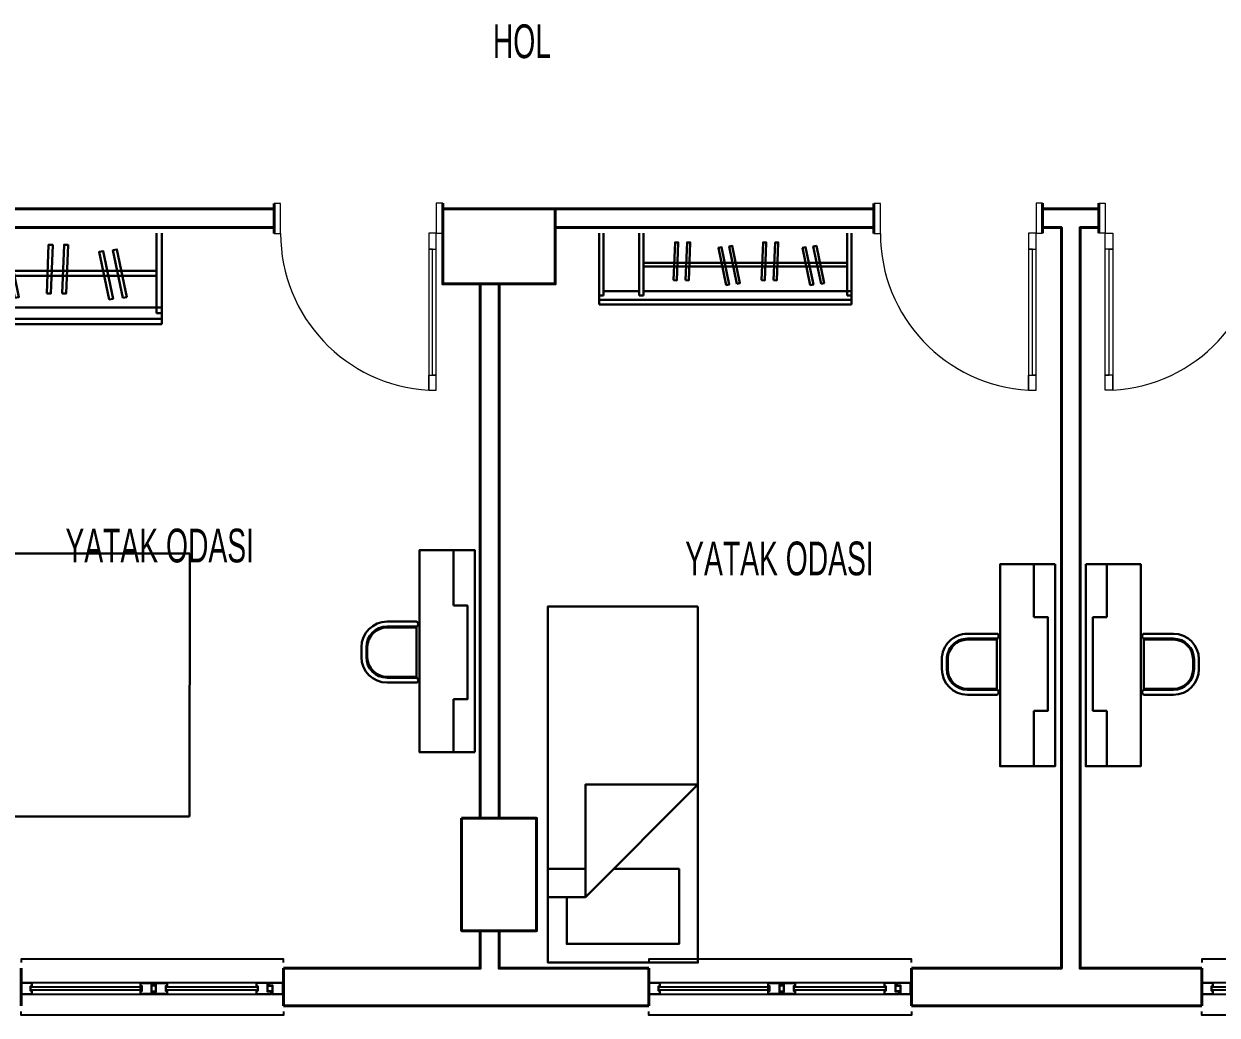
# Model space of a CAD drawing. Header units: millimetres. Extents: x 52 to 4690, y 30 to 1580.
# Drawn here: x 3074 to 3710, y 160 to 689 of the extents above; entities that cross this region are included whole.
import ezdxf

# ---------------------------------------------------------------- set-up
doc = ezdxf.new("R2010")
doc.units = ezdxf.units.MM
for name, color, linetype, lineweight in [('CAM', 253, 'Continuous', 15), ('duvar_40', 45, 'Continuous', 40), ('PENC_25', 74, 'Continuous', 25), ('TEF', 145, 'Continuous', 30), ('yazı', 253, 'Continuous', 20)]:
    doc.layers.add(name, color=color, linetype=linetype, lineweight=lineweight)
doc.styles.add('ARIAL', font='Arial')

# ---------------------------------------------------------------- blocks, each defined once
blk = doc.blocks.new('15')
at = {"layer": 'CAM', "flags": 128}
for points in [[(3077.438115, 175.059922), (3136.500244, 175.059922), (3136.500244, 174.559922), (3077.438115, 174.559922)], [(3077.438115, 173.559922), (3136.500244, 173.559922), (3136.500244, 173.059922), (3077.438115, 173.059922)], [(3149.400249, 175.059922), (3198.323893, 175.059922), (3198.323893, 174.559922), (3149.400249, 174.559922)], [(3149.400249, 173.559922), (3198.323893, 173.559922), (3198.323893, 173.059922), (3149.400249, 173.059922)]]:
    blk.add_lwpolyline(points, close=True, dxfattribs=at)
at = {"layer": 'duvar_40', "linetype": 'ByBlock', "flags": 128}
for points in [[(3072.162892, 184.851439), (3072.162892, 164.851439)], [(3212.162892, 184.851439), (3212.162892, 164.851439)]]:
    blk.add_lwpolyline(points, dxfattribs=at)
at = {"layer": 'PENC_25'}
for p, q in [((3197.623893, 177.059924), (3078.138115, 177.059924)), ((3078.138115, 171.059921), (3197.623893, 171.059921))]:
    blk.add_line(p, q, dxfattribs=at)
at = {"layer": 'PENC_25', "flags": 128}
for points in [[(3212.162892, 187.851439), (3212.162892, 189.768406), (3072.162892, 189.768406), (3072.162892, 187.851439)], [(3212.162892, 161.851439), (3212.162892, 159.851439), (3072.162892, 159.851439), (3072.162892, 161.851439)]]:
    blk.add_lwpolyline(points, dxfattribs=at)
for points in [[(3072.162892, 171.059921), (3072.162892, 177.059924), (3072.162892, 177.059924)], [(3078.138115, 177.059924), (3072.162892, 177.059924), (3072.162892, 171.059921), (3078.138115, 171.059921), (3078.138115, 173.059922), (3077.438115, 173.059922), (3077.438115, 175.059922), (3078.138115, 175.059922)], [(3077.938115, 176.859924), (3072.338112, 176.859924), (3072.338112, 171.259921), (3077.938115, 171.259921), (3077.938115, 172.859922), (3077.238115, 172.859922), (3077.238115, 175.259922), (3077.938115, 175.259922)], [(3135.600244, 173.559922), (3136.500244, 173.559922), (3136.500244, 174.559922), (3135.600244, 174.559922)], [(3135.800244, 177.059924), (3143.800247, 177.059924), (3143.800247, 175.559922), (3141.800246, 175.559922), (3141.800246, 171.059921), (3135.800244, 171.059921), (3135.800244, 173.059922), (3136.500244, 173.059922), (3136.500244, 175.059922), (3135.800244, 175.059922)], [(3136.000244, 176.859924), (3143.600247, 176.859924), (3143.600247, 175.759922), (3141.600246, 175.759922), (3141.600246, 171.259921), (3136.000244, 171.259921), (3136.000244, 172.859922), (3136.700244, 172.859922), (3136.700244, 175.259922), (3136.000244, 175.259922)], [(3150.100249, 171.059921), (3142.100246, 171.059921), (3142.100246, 172.559922), (3144.100247, 172.559922), (3144.100247, 177.059924), (3150.100249, 177.059924), (3150.100249, 175.059922), (3149.400249, 175.059922), (3149.400249, 173.059922), (3150.100249, 173.059922)], [(3149.900249, 171.259921), (3142.300246, 171.259921), (3142.300246, 172.359922), (3144.300247, 172.359922), (3144.300247, 176.859924), (3149.900249, 176.859924), (3149.900249, 175.259922), (3149.200249, 175.259922), (3149.200249, 172.859922), (3149.900249, 172.859922)], [(3197.623893, 171.059921), (3205.83811, 171.059921), (3205.83811, 172.559922), (3203.838109, 172.559922), (3203.838109, 177.059924), (3197.623893, 177.059924), (3197.623893, 175.059922), (3198.323893, 175.059922), (3198.323893, 173.059922), (3197.623893, 173.059922)], [(3197.823893, 171.259921), (3205.63811, 171.259921), (3205.63811, 172.359922), (3203.638109, 172.359922), (3203.638109, 176.859924), (3197.823893, 176.859924), (3197.823893, 175.259922), (3198.523893, 175.259922), (3198.523893, 172.859922), (3197.823893, 172.859922)], [(3212.162892, 177.059924), (3204.138109, 177.059924), (3204.138109, 175.559922), (3206.13811, 175.559922), (3206.13811, 171.059921), (3212.162892, 171.059921), (3212.162892, 174.059922)], [(3211.738112, 176.859924), (3204.338109, 176.859924), (3204.338109, 175.759922), (3206.33811, 175.759922), (3206.33811, 171.259921), (3211.738112, 171.259921), (3211.738112, 172.859922), (3211.738112, 175.259922)], [(3212.162892, 171.059921), (3212.162892, 177.059924)]]:
    blk.add_lwpolyline(points, close=True, dxfattribs=at)
blk = doc.blocks.new('16')
at = {"layer": 'CAM', "flags": 128}
for points in [[(3412.438115, 175.059922), (3471.500244, 175.059922), (3471.500244, 174.559922), (3412.438115, 174.559922)], [(3412.438115, 173.559922), (3471.500244, 173.559922), (3471.500244, 173.059922), (3412.438115, 173.059922)], [(3484.400249, 175.059922), (3533.323893, 175.059922), (3533.323893, 174.559922), (3484.400249, 174.559922)], [(3484.400249, 173.559922), (3533.323893, 173.559922), (3533.323893, 173.059922), (3484.400249, 173.059922)]]:
    blk.add_lwpolyline(points, close=True, dxfattribs=at)
at = {"layer": 'duvar_40', "linetype": 'ByBlock', "flags": 128}
for points in [[(3407.162892, 184.851439), (3407.162892, 164.851439)], [(3547.162892, 184.851439), (3547.162892, 164.851439)]]:
    blk.add_lwpolyline(points, dxfattribs=at)
at = {"layer": 'PENC_25'}
for p, q in [((3532.623893, 177.059924), (3413.138115, 177.059924)), ((3413.138115, 171.059921), (3532.623893, 171.059921))]:
    blk.add_line(p, q, dxfattribs=at)
at = {"layer": 'PENC_25', "flags": 128}
for points in [[(3547.162892, 187.851439), (3547.162892, 189.768406), (3407.162892, 189.768406), (3407.162892, 187.851439)], [(3547.162892, 161.851439), (3547.162892, 159.851439), (3407.162892, 159.851439), (3407.162892, 161.851439)]]:
    blk.add_lwpolyline(points, dxfattribs=at)
for points in [[(3407.162892, 171.059921), (3407.162892, 177.059924), (3407.162892, 177.059924)], [(3413.138115, 177.059924), (3407.162892, 177.059924), (3407.162892, 171.059921), (3413.138115, 171.059921), (3413.138115, 173.059922), (3412.438115, 173.059922), (3412.438115, 175.059922), (3413.138115, 175.059922)], [(3412.938115, 176.859924), (3407.338112, 176.859924), (3407.338112, 171.259921), (3412.938115, 171.259921), (3412.938115, 172.859922), (3412.238115, 172.859922), (3412.238115, 175.259922), (3412.938115, 175.259922)], [(3470.600244, 173.559922), (3471.500244, 173.559922), (3471.500244, 174.559922), (3470.600244, 174.559922)], [(3470.800244, 177.059924), (3478.800247, 177.059924), (3478.800247, 175.559922), (3476.800246, 175.559922), (3476.800246, 171.059921), (3470.800244, 171.059921), (3470.800244, 173.059922), (3471.500244, 173.059922), (3471.500244, 175.059922), (3470.800244, 175.059922)], [(3471.000244, 176.859924), (3478.600247, 176.859924), (3478.600247, 175.759922), (3476.600246, 175.759922), (3476.600246, 171.259921), (3471.000244, 171.259921), (3471.000244, 172.859922), (3471.700244, 172.859922), (3471.700244, 175.259922), (3471.000244, 175.259922)], [(3485.100249, 171.059921), (3477.100246, 171.059921), (3477.100246, 172.559922), (3479.100247, 172.559922), (3479.100247, 177.059924), (3485.100249, 177.059924), (3485.100249, 175.059922), (3484.400249, 175.059922), (3484.400249, 173.059922), (3485.100249, 173.059922)], [(3484.900249, 171.259921), (3477.300246, 171.259921), (3477.300246, 172.359922), (3479.300247, 172.359922), (3479.300247, 176.859924), (3484.900249, 176.859924), (3484.900249, 175.259922), (3484.200249, 175.259922), (3484.200249, 172.859922), (3484.900249, 172.859922)], [(3532.623893, 171.059921), (3540.83811, 171.059921), (3540.83811, 172.559922), (3538.838109, 172.559922), (3538.838109, 177.059924), (3532.623893, 177.059924), (3532.623893, 175.059922), (3533.323893, 175.059922), (3533.323893, 173.059922), (3532.623893, 173.059922)], [(3532.823893, 171.259921), (3540.63811, 171.259921), (3540.63811, 172.359922), (3538.638109, 172.359922), (3538.638109, 176.859924), (3532.823893, 176.859924), (3532.823893, 175.259922), (3533.523893, 175.259922), (3533.523893, 172.859922), (3532.823893, 172.859922)], [(3547.162892, 177.059924), (3539.138109, 177.059924), (3539.138109, 175.559922), (3541.13811, 175.559922), (3541.13811, 171.059921), (3547.162892, 171.059921), (3547.162892, 174.059922)], [(3546.738112, 176.859924), (3539.338109, 176.859924), (3539.338109, 175.759922), (3541.33811, 175.759922), (3541.33811, 171.259921), (3546.738112, 171.259921), (3546.738112, 172.859922), (3546.738112, 175.259922)], [(3547.162892, 171.059921), (3547.162892, 177.059924)]]:
    blk.add_lwpolyline(points, close=True, dxfattribs=at)
blk = doc.blocks.new('17')
at = {"layer": 'CAM', "flags": 128}
for points in [[(3707.438115, 175.059922), (3766.500244, 175.059922), (3766.500244, 174.559922), (3707.438115, 174.559922)], [(3707.438115, 173.559922), (3766.500244, 173.559922), (3766.500244, 173.059922), (3707.438115, 173.059922)], [(3779.400249, 175.059922), (3828.323893, 175.059922), (3828.323893, 174.559922), (3779.400249, 174.559922)], [(3779.400249, 173.559922), (3828.323893, 173.559922), (3828.323893, 173.059922), (3779.400249, 173.059922)]]:
    blk.add_lwpolyline(points, close=True, dxfattribs=at)
at = {"layer": 'duvar_40', "linetype": 'ByBlock', "flags": 128}
for points in [[(3702.162892, 184.851439), (3702.162892, 164.851439)], [(3842.162892, 184.851439), (3842.162892, 164.851439)]]:
    blk.add_lwpolyline(points, dxfattribs=at)
at = {"layer": 'PENC_25'}
for p, q in [((3827.623893, 177.059924), (3708.138115, 177.059924)), ((3708.138115, 171.059921), (3827.623893, 171.059921))]:
    blk.add_line(p, q, dxfattribs=at)
at = {"layer": 'PENC_25', "flags": 128}
for points in [[(3842.162892, 187.851439), (3842.162892, 189.768406), (3702.162892, 189.768406), (3702.162892, 187.851439)], [(3842.162892, 161.851439), (3842.162892, 159.851439), (3702.162892, 159.851439), (3702.162892, 161.851439)]]:
    blk.add_lwpolyline(points, dxfattribs=at)
for points in [[(3702.162892, 171.059921), (3702.162892, 177.059924), (3702.162892, 177.059924)], [(3708.138115, 177.059924), (3702.162892, 177.059924), (3702.162892, 171.059921), (3708.138115, 171.059921), (3708.138115, 173.059922), (3707.438115, 173.059922), (3707.438115, 175.059922), (3708.138115, 175.059922)], [(3707.938115, 176.859924), (3702.338112, 176.859924), (3702.338112, 171.259921), (3707.938115, 171.259921), (3707.938115, 172.859922), (3707.238115, 172.859922), (3707.238115, 175.259922), (3707.938115, 175.259922)], [(3765.600244, 173.559922), (3766.500244, 173.559922), (3766.500244, 174.559922), (3765.600244, 174.559922)], [(3765.800244, 177.059924), (3773.800247, 177.059924), (3773.800247, 175.559922), (3771.800246, 175.559922), (3771.800246, 171.059921), (3765.800244, 171.059921), (3765.800244, 173.059922), (3766.500244, 173.059922), (3766.500244, 175.059922), (3765.800244, 175.059922)], [(3766.000244, 176.859924), (3773.600247, 176.859924), (3773.600247, 175.759922), (3771.600246, 175.759922), (3771.600246, 171.259921), (3766.000244, 171.259921), (3766.000244, 172.859922), (3766.700244, 172.859922), (3766.700244, 175.259922), (3766.000244, 175.259922)], [(3780.100249, 171.059921), (3772.100246, 171.059921), (3772.100246, 172.559922), (3774.100247, 172.559922), (3774.100247, 177.059924), (3780.100249, 177.059924), (3780.100249, 175.059922), (3779.400249, 175.059922), (3779.400249, 173.059922), (3780.100249, 173.059922)], [(3779.900249, 171.259921), (3772.300246, 171.259921), (3772.300246, 172.359922), (3774.300247, 172.359922), (3774.300247, 176.859924), (3779.900249, 176.859924), (3779.900249, 175.259922), (3779.200249, 175.259922), (3779.200249, 172.859922), (3779.900249, 172.859922)], [(3827.623893, 171.059921), (3835.83811, 171.059921), (3835.83811, 172.559922), (3833.838109, 172.559922), (3833.838109, 177.059924), (3827.623893, 177.059924), (3827.623893, 175.059922), (3828.323893, 175.059922), (3828.323893, 173.059922), (3827.623893, 173.059922)], [(3827.823893, 171.259921), (3835.63811, 171.259921), (3835.63811, 172.359922), (3833.638109, 172.359922), (3833.638109, 176.859924), (3827.823893, 176.859924), (3827.823893, 175.259922), (3828.523893, 175.259922), (3828.523893, 172.859922), (3827.823893, 172.859922)], [(3842.162892, 177.059924), (3834.138109, 177.059924), (3834.138109, 175.559922), (3836.13811, 175.559922), (3836.13811, 171.059921), (3842.162892, 171.059921), (3842.162892, 174.059922)], [(3841.738112, 176.859924), (3834.338109, 176.859924), (3834.338109, 175.759922), (3836.33811, 175.759922), (3836.33811, 171.259921), (3841.738112, 171.259921), (3841.738112, 172.859922), (3841.738112, 175.259922)], [(3842.162892, 171.059921), (3842.162892, 177.059924)]]:
    blk.add_lwpolyline(points, close=True, dxfattribs=at)
blk = doc.blocks.new('G1')
at = {"layer": 'duvar_40', "linetype": 'ByBlock'}
for p, q in [((3207.162882, 592.806795), (3207.162882, 576.806702)), ((3297.162882, 592.851379), (3297.162882, 576.851286)), ((3207.151364, 589.806118), (3207.162882, 589.806118)), ((3207.162882, 589.806118), (3207.151364, 589.806118)), ((3207.162886, 589.806874), (3207.162886, 579.806874)), ((3297.162886, 579.851458), (3297.162886, 589.851458))]:
    blk.add_line(p, q, dxfattribs=at)
at = {"layer": 'PENC_25', "lineweight": 20}
for p, q in [((3207.162882, 592.806846), (3207.162882, 576.806702)), ((3210.63546, 592.806795), (3207.162882, 592.806795)), ((3210.63546, 576.806702), (3210.63546, 592.806795)), ((3293.690303, 592.851379), (3293.690303, 576.851286)), ((3297.162882, 592.851379), (3293.690303, 592.851379)), ((3297.162882, 576.851286), (3297.162882, 592.85143)), ((3207.162882, 576.806702), (3210.63546, 576.806702)), ((3293.690303, 576.851286), (3297.162882, 576.851286)), ((3289.690303, 493.12788), (3293.690303, 493.12788))]:
    blk.add_line(p, q, dxfattribs=at)
at = {"layer": 'PENC_25', "lineweight": 20, "flags": 128}
blk.add_lwpolyline([(3293.690303, 493.12788), (3293.690303, 576.851286), (3289.690303, 576.851286), (3289.690303, 493.12788), (3289.690303, 501.200316), (3293.690303, 501.200316), (3291.690303, 501.200316), (3291.690303, 568.289383), (3289.690303, 568.289383), (3293.690303, 568.289383)], dxfattribs=at)
at = {"layer": 'PENC_25', "lineweight": 20}
blk.add_arc((3294.437549, 576.7954), 83.80209, 179.992273, 266.752553, dxfattribs=at)
blk = doc.blocks.new('V1')
at = {"layer": 'duvar_40', "linetype": 'ByBlock'}
for p, q in [((3527.162892, 592.806795), (3527.162892, 576.806702)), ((3617.162892, 592.851379), (3617.162892, 576.851286)), ((3527.151374, 589.806118), (3527.162892, 589.806118)), ((3527.162892, 589.806118), (3527.151374, 589.806118)), ((3527.162897, 589.806874), (3527.162897, 579.806874)), ((3617.162897, 579.851458), (3617.162897, 589.851458))]:
    blk.add_line(p, q, dxfattribs=at)
at = {"layer": 'PENC_25', "lineweight": 20}
for p, q in [((3527.162892, 592.806846), (3527.162892, 576.806702)), ((3530.63547, 592.806795), (3527.162892, 592.806795)), ((3530.63547, 576.806702), (3530.63547, 592.806795)), ((3613.690313, 592.851379), (3613.690313, 576.851286)), ((3617.162892, 592.851379), (3613.690313, 592.851379)), ((3617.162892, 576.851286), (3617.162892, 592.85143)), ((3527.162892, 576.806702), (3530.63547, 576.806702)), ((3613.690313, 576.851286), (3617.162892, 576.851286)), ((3609.690313, 493.12788), (3613.690313, 493.12788))]:
    blk.add_line(p, q, dxfattribs=at)
at = {"layer": 'PENC_25', "lineweight": 20, "flags": 128}
blk.add_lwpolyline([(3613.690313, 493.12788), (3613.690313, 576.851286), (3609.690313, 576.851286), (3609.690313, 493.12788), (3609.690313, 501.200316), (3613.690313, 501.200316), (3611.690313, 501.200316), (3611.690313, 568.289383), (3609.690313, 568.289383), (3613.690313, 568.289383)], dxfattribs=at)
at = {"layer": 'PENC_25', "lineweight": 20}
blk.add_arc((3614.437559, 576.7954), 83.80209, 179.992273, 266.752553, dxfattribs=at)
blk = doc.blocks.new('V2')
at = {"layer": 'duvar_40', "linetype": 'ByBlock'}
for p, q in [((3647.162892, 592.851379), (3647.162892, 576.851286)), ((3737.162892, 592.806795), (3737.162892, 576.806702)), ((3647.162887, 579.851458), (3647.162887, 589.851458)), ((3737.162887, 589.806874), (3737.162887, 579.806874)), ((3737.17441, 589.806118), (3737.162892, 589.806118)), ((3737.162892, 589.806118), (3737.17441, 589.806118))]:
    blk.add_line(p, q, dxfattribs=at)
at = {"layer": 'PENC_25', "lineweight": 20}
for p, q in [((3647.162892, 576.851286), (3647.162892, 592.85143)), ((3647.162892, 592.851379), (3650.63547, 592.851379)), ((3650.63547, 592.851379), (3650.63547, 576.851286)), ((3733.690313, 576.806702), (3733.690313, 592.806795)), ((3733.690313, 592.806795), (3737.162892, 592.806795)), ((3737.162892, 592.806846), (3737.162892, 576.806702)), ((3650.63547, 576.851286), (3647.162892, 576.851286)), ((3737.162892, 576.806702), (3733.690313, 576.806702)), ((3654.63547, 493.12788), (3650.63547, 493.12788))]:
    blk.add_line(p, q, dxfattribs=at)
at = {"layer": 'PENC_25', "lineweight": 20, "flags": 128}
blk.add_lwpolyline([(3650.63547, 493.12788), (3650.63547, 576.851286), (3654.63547, 576.851286), (3654.63547, 493.12788), (3654.63547, 501.200316), (3650.63547, 501.200316), (3652.63547, 501.200316), (3652.63547, 568.289383), (3654.63547, 568.289383), (3650.63547, 568.289383)], dxfattribs=at)
at = {"layer": 'PENC_25', "lineweight": 20}
blk.add_arc((3649.888225, 576.7954), 83.80209, 273.247447, 0.007727, dxfattribs=at)
blk = doc.blocks.new('kljnlknkl')
at = {"layer": 'TEF'}
for p, q in [((50618.102758, 6093.49865), (50557.842675, 6093.49865)), ((50557.842675, 6093.49865), (50557.842675, 5879.377808)), ((50561.550988, 6093.49865), (50561.550988, 5879.377808)), ((50565.259301, 6089.790338), (50565.259301, 6093.49865)), ((50618.102758, 6089.790338), (50565.259301, 6089.790338)), ((50568.967614, 6089.790338), (50568.967614, 6059.53176)), ((50568.967614, 6088.756004), (50568.967614, 6059.53176)), ((50618.102758, 6059.53176), (50565.259301, 6059.53176)), ((50565.259301, 6059.53176), (50565.259301, 6055.823447)), ((50618.102758, 6055.823447), (50565.259301, 6055.823447)), ((50568.967614, 6055.823447), (50568.967614, 5879.377808)), ((50589.899476, 6055.823447), (50589.899476, 5883.086121)), ((50593.119768, 6055.823447), (50593.119768, 5883.086121)), ((50618.102758, 5879.377808), (50557.842675, 5879.377808)), ((50618.102758, 5883.086121), (50565.259301, 5883.086121)), ((50565.259301, 5883.086121), (50565.259301, 5879.377808))]:
    blk.add_line(p, q, dxfattribs=at)
at = {"layer": 'TEF', "flags": 128}
for points in [[(50578.258868, 6030.427604), (50610.435981, 6029.140036), (50610.32863, 6026.457257), (50578.151516, 6027.744825), (50578.258868, 6030.427604)], [(50578.258868, 6020.209303), (50610.435981, 6018.921734), (50610.32863, 6016.238955), (50578.151516, 6017.526524), (50578.258868, 6020.209303)], [(50574.206294, 5985.785973), (50605.735737, 5992.33721), (50606.281949, 5989.708431), (50574.752506, 5983.157193), (50574.206294, 5985.785973)], [(50575.279729, 5976.657213), (50606.809172, 5983.208451), (50607.355384, 5980.579672), (50575.825941, 5974.028434), (50575.279729, 5976.657213)], [(50578.258868, 5955.685556), (50610.435981, 5954.397988), (50610.32863, 5951.715209), (50578.151516, 5953.002777), (50578.258868, 5955.685556)], [(50578.258868, 5945.467255), (50610.435981, 5944.179686), (50610.32863, 5941.496907), (50578.151516, 5942.784476), (50578.258868, 5945.467255)], [(50574.206294, 5914.406323), (50605.735737, 5920.957561), (50606.281949, 5918.328782), (50574.752506, 5911.777544), (50574.206294, 5914.406323)], [(50575.279729, 5905.277564), (50606.809172, 5911.828802), (50607.355384, 5909.200022), (50575.825941, 5902.648785), (50575.279729, 5905.277564)]]:
    blk.add_lwpolyline(points, dxfattribs=at)
blk = doc.blocks.new('FGFGF')
at = {"layer": 'TEF'}
h = blk.add_hatch(dxfattribs=at)
h.set_pattern_fill('CROSS', color=256, scale=0.4, angle=180, style=0, pattern_type=2)
h.set_pattern_definition([(90.030685, (441.3744, 11359.7425), (2.53877536, 2.28735998), [1.143, -3.429]), (0.030685, (442.0097, 11359.1713), (2.5412239, -2.28463937), [1.27, -3.81])])
h.paths.add_polyline_path([(-756.25, -12122.83), (-756.42, -12120.83), (-756.91, -12118.88), (-757.72, -12117.02), (-758.81, -12115.3), (-760.17, -12113.74), (-761.77, -12112.38), (-763.57, -12111.25), (-765.54, -12110.36), (-767.64, -12109.74), (-769.82, -12109.4), (-772.05, -12109.36), (-774.28, -12109.62), (-776.44, -12110.17), (-778.5, -12111.02), (-780.39, -12112.13), (-782.08, -12113.5), (-783.52, -12115.07), (-784.68, -12116.82), (-785.53, -12118.71), (-786.06, -12120.67), (-786.25, -12122.68), (-786.11, -12124.69), (-785.65, -12126.64), (-784.87, -12128.51), (-783.8, -12130.24), (-782.46, -12131.82), (-780.88, -12133.19), (-779.09, -12134.35), (-777.14, -12135.26), (-775.05, -12135.9), (-772.86, -12136.26), (-770.64, -12136.33), (-768.41, -12136.09), (-766.24, -12135.56), (-764.17, -12134.74), (-762.26, -12133.64), (-760.55, -12132.3), (-759.09, -12130.74), (-757.91, -12129), (-757.03, -12127.13), (-756.48, -12125.16), (-756.26, -12123.16)])
h.paths.add_polyline_path([(-760.25, -12122.83), (-760.38, -12121.37), (-760.74, -12119.94), (-761.33, -12118.57), (-762.13, -12117.31), (-763.13, -12116.17), (-764.3, -12115.17), (-765.62, -12114.34), (-767.06, -12113.69), (-768.6, -12113.23), (-770.21, -12112.98), (-771.84, -12112.95), (-773.47, -12113.14), (-775.06, -12113.55), (-776.57, -12114.17), (-777.96, -12114.99), (-779.2, -12115.99), (-780.25, -12117.14), (-781.1, -12118.43), (-781.73, -12119.81), (-782.11, -12121.25), (-782.25, -12122.72), (-782.15, -12124.19), (-781.81, -12125.63), (-781.24, -12127), (-780.45, -12128.27), (-779.47, -12129.42), (-778.31, -12130.43), (-777, -12131.28), (-775.57, -12131.95), (-774.03, -12132.42), (-772.44, -12132.68), (-770.8, -12132.73), (-769.17, -12132.56), (-767.58, -12132.17), (-766.06, -12131.57), (-764.66, -12130.76), (-763.41, -12129.78), (-762.33, -12128.63), (-761.47, -12127.36), (-760.82, -12125.98), (-760.42, -12124.54), (-760.26, -12123.07)])
h.paths.add_polyline_path([(-768.25, -12122.84), (-768.29, -12122.44), (-768.39, -12122.05), (-768.55, -12121.68), (-768.77, -12121.33), (-769.04, -12121.02), (-769.36, -12120.75), (-769.72, -12120.52), (-770.11, -12120.34), (-770.53, -12120.22), (-770.97, -12120.15), (-771.41, -12120.14), (-771.86, -12120.19), (-772.29, -12120.31), (-772.7, -12120.47), (-773.08, -12120.7), (-773.42, -12120.97), (-773.71, -12121.29), (-773.94, -12121.64), (-774.11, -12122.01), (-774.22, -12122.41), (-774.25, -12122.81), (-774.23, -12123.21), (-774.13, -12123.6), (-773.98, -12123.97), (-773.76, -12124.32), (-773.5, -12124.63), (-773.18, -12124.91), (-772.82, -12125.14), (-772.43, -12125.32), (-772.01, -12125.45), (-771.58, -12125.52), (-771.13, -12125.54), (-770.69, -12125.49), (-770.25, -12125.38), (-769.84, -12125.22), (-769.46, -12125), (-769.11, -12124.73), (-768.82, -12124.42), (-768.59, -12124.07), (-768.41, -12123.7), (-768.3, -12123.3), (-768.26, -12122.9)])
h.paths.add_polyline_path([(-756.36, -11920.33), (-756.53, -11918.33), (-757.02, -11916.38), (-757.82, -11914.52), (-758.92, -11912.8), (-760.28, -11911.24), (-761.88, -11909.88), (-763.68, -11908.75), (-765.65, -11907.86), (-767.75, -11907.24), (-769.93, -11906.9), (-772.16, -11906.86), (-774.38, -11907.12), (-776.55, -11907.67), (-778.61, -11908.52), (-780.5, -11909.63), (-782.19, -11911), (-783.63, -11912.57), (-784.79, -11914.32), (-785.64, -11916.21), (-786.17, -11918.17), (-786.36, -11920.18), (-786.22, -11922.19), (-785.76, -11924.14), (-784.98, -11926.01), (-783.91, -11927.74), (-782.57, -11929.32), (-780.99, -11930.69), (-779.2, -11931.85), (-777.24, -11932.76), (-775.15, -11933.4), (-772.97, -11933.76), (-770.75, -11933.83), (-768.52, -11933.59), (-766.35, -11933.06), (-764.28, -11932.24), (-762.37, -11931.14), (-760.66, -11929.8), (-759.2, -11928.24), (-758.02, -11926.5), (-757.14, -11924.63), (-756.59, -11922.66), (-756.37, -11920.66)])
h.paths.add_polyline_path([(-760.36, -11920.33), (-760.49, -11918.87), (-760.85, -11917.44), (-761.43, -11916.07), (-762.24, -11914.81), (-763.23, -11913.67), (-764.41, -11912.67), (-765.73, -11911.84), (-767.17, -11911.19), (-768.71, -11910.73), (-770.31, -11910.48), (-771.95, -11910.45), (-773.58, -11910.64), (-775.17, -11911.05), (-776.67, -11911.67), (-778.07, -11912.49), (-779.3, -11913.49), (-780.36, -11914.64), (-781.21, -11915.93), (-781.83, -11917.31), (-782.22, -11918.75), (-782.36, -11920.23), (-782.26, -11921.69), (-781.92, -11923.13), (-781.35, -11924.5), (-780.56, -11925.77), (-779.58, -11926.92), (-778.42, -11927.93), (-777.11, -11928.78), (-775.68, -11929.45), (-774.14, -11929.92), (-772.54, -11930.18), (-770.91, -11930.23), (-769.28, -11930.06), (-767.69, -11929.67), (-766.17, -11929.07), (-764.77, -11928.26), (-763.52, -11927.28), (-762.44, -11926.13), (-761.58, -11924.86), (-760.93, -11923.48), (-760.53, -11922.04), (-760.37, -11920.57)])
h.paths.add_polyline_path([(-768.36, -11920.34), (-768.4, -11919.94), (-768.49, -11919.55), (-768.66, -11919.18), (-768.87, -11918.83), (-769.15, -11918.52), (-769.47, -11918.25), (-769.83, -11918.02), (-770.22, -11917.84), (-770.64, -11917.72), (-771.08, -11917.65), (-771.52, -11917.64), (-771.97, -11917.69), (-772.4, -11917.81), (-772.81, -11917.97), (-773.19, -11918.2), (-773.53, -11918.47), (-773.82, -11918.79), (-774.05, -11919.14), (-774.22, -11919.51), (-774.32, -11919.91), (-774.36, -11920.31), (-774.33, -11920.71), (-774.24, -11921.1), (-774.09, -11921.47), (-773.87, -11921.82), (-773.6, -11922.13), (-773.29, -11922.41), (-772.93, -11922.64), (-772.54, -11922.82), (-772.12, -11922.95), (-771.68, -11923.02), (-771.24, -11923.04), (-770.79, -11922.99), (-770.36, -11922.88), (-769.95, -11922.72), (-769.56, -11922.5), (-769.22, -11922.23), (-768.93, -11921.92), (-768.69, -11921.57), (-768.52, -11921.2), (-768.41, -11920.8), (-768.36, -11920.4)])
for p, q in [((-793.88, -11895.6), (-748.88, -11895.58)), ((-793.85, -11945.1), (-793.88, -11895.6)), ((-748.88, -11895.58), (-748.85, -11945.08)), ((-748.85, -11945.08), (-793.85, -11945.1)), ((-591.85, -11947.69), (-738.85, -11947.77)), ((-738.85, -11947.77), (-738.79, -12048.54)), ((-718.85, -11947.76), (-718.79, -12048.53)), ((-591.77, -12095.29), (-591.85, -11947.69)), ((-738.85, -11949.57), (-793.85, -11949.6)), ((-793.85, -11949.6), (-793.77, -12093.6)), ((-790.85, -11949.6), (-790.77, -12093.6)), ((-790.84, -11954.1), (-789.84, -11954.1)), ((-784.84, -11958.6), (-784.77, -12084.6)), ((-776.84, -11958.59), (-746.84, -11958.58)), ((-781.81, -12012.59), (-781.84, -11963.09)), ((-741.84, -11963.07), (-741.81, -12012.57)), ((-746.81, -12017.08), (-776.81, -12017.09)), ((-746.81, -12026.08), (-776.81, -12026.09)), ((-781.8, -12030.59), (-781.78, -12080.09)), ((-741.78, -12080.07), (-741.8, -12030.57)), ((-738.79, -12048.54), (-692.15, -12048.51)), ((-738.79, -12048.54), (-692.13, -12095.35)), ((-692.13, -12095.35), (-692.15, -12048.51)), ((-789.77, -12089.1), (-790.77, -12089.1)), ((-776.77, -12084.59), (-746.77, -12084.58)), ((-793.77, -12093.6), (-693.92, -12093.55)), ((-692.13, -12095.35), (-591.77, -12095.29)), ((-748.77, -12098.08), (-793.77, -12098.1)), ((-793.77, -12098.1), (-793.74, -12147.6)), ((-748.74, -12147.58), (-748.77, -12098.08)), ((-793.74, -12147.6), (-748.74, -12147.58))]:
    blk.add_line(p, q, dxfattribs=at)
for centre, major_axis in [((-771.36, -11920.34), (15, 0.01)), ((-771.36, -11920.34), (11, 0.01)), ((-771.36, -11920.34), (3, 0)), ((-771.25, -12122.84), (15, 0.01)), ((-771.25, -12122.84), (11, 0.01)), ((-771.25, -12122.84), (3, 0))]:
    blk.add_ellipse(centre, major_axis=major_axis, ratio=0.9, dxfattribs=at)
for centre, major_axis, start_param, end_param in [((-753.36, -11920.33), (7.5, 0), 5.306139, 7.260232), ((-753.36, -11920.33), (7, 0), 5.359292, 7.207079), ((-789.84, -11958.6), (5, 0), 6.283185, 7.853982), ((-776.84, -11963.09), (5, 0), 1.570796, 3.141593), ((-746.84, -11963.08), (5, 0), 6.283185, 7.853982), ((-776.81, -12012.59), (5, 0), 3.141593, 4.712389), ((-746.81, -12012.58), (5, 0), 4.712389, 6.283185), ((-776.8, -12030.59), (5, 0), 1.570796, 3.141593), ((-746.8, -12030.58), (5, 0), 6.283185, 7.853982), ((-776.78, -12080.09), (5, 0), 3.141593, 4.712389), ((-746.78, -12080.08), (5, 0), 4.712389, 6.283185), ((-789.77, -12084.6), (5, 0), 4.712389, 6.283185), ((-753.25, -12122.83), (7.5, 0), 5.306139, 7.260232), ((-753.25, -12122.83), (7, 0), 5.359292, 7.207079)]:
    blk.add_ellipse(centre, major_axis=major_axis, ratio=0.9, start_param=start_param, end_param=end_param, dxfattribs=at)
blk = doc.blocks.new('kljdfkdlfkşdfglk')
at = {"layer": 'TEF'}
for p, q in [((50363.007499, 6162.783454), (50363.007499, 6140.062408)), ((50364.540832, 6164.316787), (50365.307499, 6164.316787)), ((50366.840832, 6162.783454), (50366.840832, 6140.062408)), ((50405.940832, 6163.062408), (50367.607499, 6163.062408)), ((50367.607499, 6163.062408), (50367.607499, 6140.062408)), ((50405.940832, 6140.062408), (50405.940832, 6163.062408)), ((50406.707499, 6140.062408), (50406.707499, 6162.783454)), ((50408.240832, 6164.316787), (50409.007499, 6164.316787)), ((50410.540832, 6140.062408), (50410.540832, 6162.783454)), ((50382.940832, 6124.729075), (50390.607499, 6124.729075)), ((50382.940832, 6123.962408), (50390.607499, 6123.962408)), ((50382.940832, 6120.129075), (50390.607499, 6120.129075))]:
    blk.add_line(p, q, dxfattribs=at)
at = {"layer": 'TEF', "flags": 128}
blk.add_lwpolyline([(50308.842059, 6208.377787), (50308.842059, 6165.473303), (50466.28789, 6165.473303), (50466.28789, 6208.377787)], close=True, dxfattribs=at)
at = {"layer": 'TEF', "ltscale": 0.3, "flags": 128}
for points in [[(50350.117581, 6191.797921), (50350.117581, 6202.774942), (50422.998075, 6202.774942), (50422.998075, 6191.797921)], [(50308.842059, 6191.797921), (50350.117581, 6191.797921)], [(50422.998075, 6191.797921), (50466.28789, 6191.797921)]]:
    blk.add_lwpolyline(points, dxfattribs=at)
at = {"layer": 'TEF', "flags": 128}
for points in [[(50367.607499, 6150.858833), (50366.840832, 6150.858833)], [(50406.707499, 6150.858833), (50405.940832, 6150.858833)]]:
    blk.add_lwpolyline(points, dxfattribs=at)
at = {"layer": 'TEF'}
for centre, radius, start, end in [((50364.540832, 6162.783454), 1.533333, 90, 180), ((50365.307499, 6162.783454), 1.533333, 0, 90), ((50408.240832, 6162.783454), 1.533333, 90, 180), ((50409.007499, 6162.783454), 1.533333, 0, 90), ((50382.940832, 6140.062408), 19.933333, 180, 270), ((50382.940832, 6140.062408), 16.1, 180, 270), ((50382.940832, 6140.062408), 15.333333, 180, 270), ((50390.607499, 6140.062408), 16.1, 270, 0), ((50390.607499, 6140.062408), 15.333333, 270, 0), ((50390.607499, 6140.062408), 19.933333, 270, 0)]:
    blk.add_arc(centre, radius, start, end, dxfattribs=at)
blk = doc.blocks.new('YAT80')
at = {"flags": 128}
blk.add_lwpolyline([(80, -190), (80, 0), (0, 0), (0, -190)], close=True, dxfattribs=at)
for points in [[(35, -50), (70, -50), (70, -10), (10, -10), (10, -35)], [(0, -35), (20, -35), (80, -95), (20, -95), (20, -35)], [(0, -50), (20, -50)]]:
    blk.add_lwpolyline(points, dxfattribs=at)

msp = doc.modelspace()

# ---------------------------------------------------------------- linework, layer by layer
at = {"layer": 'duvar_40', "linetype": 'ByBlock'}
for p, q in [((2967.162892, 589.85143), (3207.162882, 589.85143)), ((3297.162882, 589.85143), (3527.162892, 589.85143)), ((3617.162892, 589.85143), (3647.162892, 589.85143)), ((3314.162892, 264.851615), (3307.162911, 264.851439)), ((3307.162911, 264.851439), (3307.162911, 204.851439)), ((3307.162911, 204.851439), (3314.162892, 204.851439)), ((3407.162892, 164.851439), (3212.162892, 164.851439)), ((3702.162892, 164.851439), (3547.162892, 164.851439))]:
    msp.add_line(p, q, dxfattribs=at)
at = {"layer": 'duvar_40', "linetype": 'ByBlock', "flags": 128}
for points in [[(3297.162886, 549.851436), (3357.162587, 549.851436), (3357.162587, 589.85143), (3297.162886, 589.85143), (3297.162886, 549.851436)], [(3207.162882, 579.85143), (2967.162892, 579.85143)], [(3527.162892, 579.85143), (3357.162587, 579.85143)], [(3547.162892, 184.851439), (3627.162892, 184.851439), (3627.162892, 579.85143), (3617.162892, 579.85143)], [(3647.162892, 579.85143), (3637.162892, 579.85143), (3637.162892, 184.851439), (3702.162892, 184.851439)], [(3317.162892, 264.851439), (3317.162892, 549.851436)], [(3327.162892, 549.851436), (3327.162892, 264.851439)], [(3307.162911, 264.851439), (3307.162911, 204.851439), (3347.162892, 204.851439), (3347.162892, 264.851439), (3317.162892, 264.851439)], [(3212.162892, 184.851439), (3317.162892, 184.851439), (3317.162892, 204.851494)], [(3327.162892, 204.851439), (3327.162892, 184.851439), (3407.162892, 184.851439)]]:
    msp.add_lwpolyline(points, dxfattribs=at)
for points in [[(3297.16304, 589.851603), (3357.163459, 589.851603), (3357.163459, 549.851522), (3297.16304, 549.851522)], [(3297.16304, 589.851603), (3357.163161, 589.851603), (3357.163161, 549.851522), (3297.16304, 549.851522)], [(3307.162911, 264.851615), (3347.162992, 264.851615), (3347.162992, 204.851494), (3307.162911, 204.851494)], [(3307.162911, 264.851615), (3347.162992, 264.851615), (3347.162992, 204.851494), (3307.162911, 204.851494)]]:
    msp.add_lwpolyline(points, close=True, dxfattribs=at)

# ---------------------------------------------------------------- block references
for name in ['G1', 'V1', 'V2', '15', '16', '17']:
    msp.add_blockref(name, (0, 0))
at = {"layer": 'TEF'}
for name, p, xscale, yscale, zscale, rotation in [('kljnlknkl', (7887.386991, -40232.402701), -0.806219, -0.806219, -0.806219, 270), ('kljnlknkl', (7213.224636, -31254.280039), -0.62885, -0.62885, -0.62885, 270.001344), ('kljdfkdlfkşdfglk', (-936.834258, -34147.340012), 0.684719, -0.684719, -0.684719, 90), ('kljdfkdlfkşdfglk', (-627.145068, 34847.775235), -0.684719, -0.684719, -0.684719, 90), ('kljdfkdlfkşdfglk', (7891.160058, 34847.775235), 0.684719, -0.684719, -0.684719, 270)]:
    msp.add_blockref(name, p, dxfattribs=dict(at, xscale=xscale, yscale=yscale, zscale=zscale, rotation=rotation))
at = {"layer": 'TEF', "xscale": 0.95, "yscale": -0.95, "zscale": -0.95}
msp.add_blockref('FGFGF', (3724.345263, -11084.546167), dxfattribs=at)
at = {"layer": 'TEF', "linetype": 'ByBlock', "xscale": -1, "rotation": 180}
msp.add_blockref('YAT80', (3353.241329, 187.851441), dxfattribs=at)

# ---------------------------------------------------------------- texts
at = {"layer": 'yazı', "style": 'ARIAL', "width": 0.6}
for s, p in [('HOL', (3323.85912, 670.2539, -6562.999728)), ('HOL', (3323.85912, 670.2539, -6562.999728)), ('YATAK ODASI', (3095.819, 401.3049, -6562.999728)), ('YATAK ODASI', (3426.465771, 394.424008, -6562.999728))]:
    msp.add_text(s, height=18, dxfattribs=at).set_placement(p)

doc.saveas('drawing.dxf')
